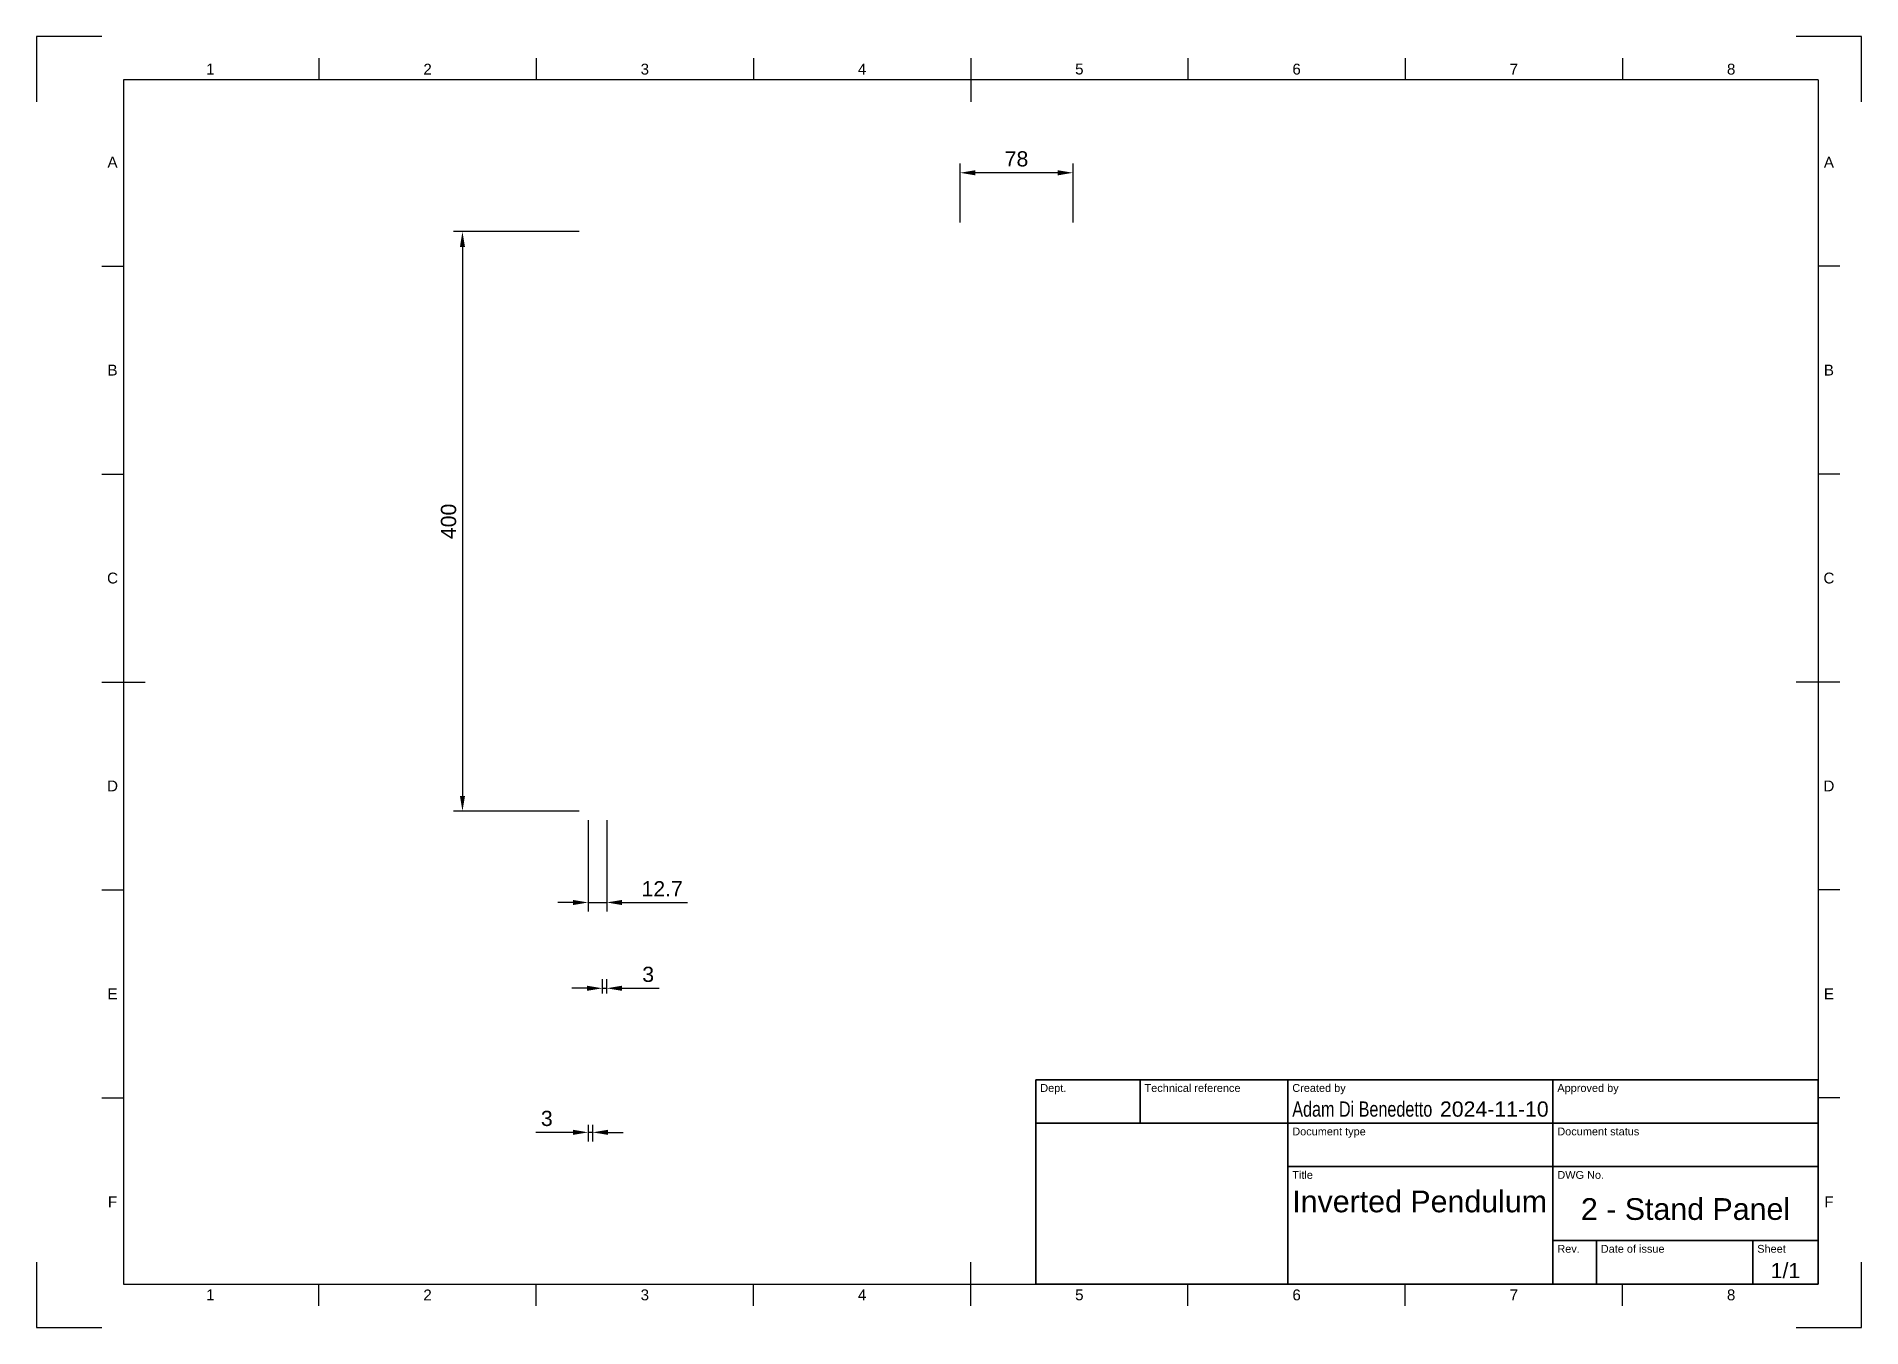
# Paper-space layout 'Sheet1' of a CAD drawing. Header units: millimetres. Extents: x 0 to 420, y 0 to 297.
import ezdxf
from ezdxf.enums import TextEntityAlignment as Align

# ---------------------------------------------------------------- set-up
doc = ezdxf.new("R2010")
doc.units = ezdxf.units.MM
doc.header["$LTSCALE"] = 0.75
for name, color, linetype, lineweight in [('BORDER', 7, 'Continuous', 25), ('FD_Dimensions', 7, 'Continuous', 25), ('TITLEBLOCK', 7, 'Continuous', 35)]:
    doc.layers.add(name, color=color, linetype=linetype, lineweight=lineweight)
doc.styles.add('FusionTitle', font='Arial.ttf')
doc.styles.get("Standard").update_dxf_attribs({"font": 'Arial.ttf'})
doc.dimstyles.new('Dim-ISO-25', dxfattribs={"dimtxt": 3.5, "dimasz": 3.5, "dimexe": 2.1, "dimexo": 2.1, "dimgap": 1.4, "dimtad": 1, "dimzin": 12, "dimdsep": 46, "dimtxsty": 'Standard', "dimcen": 0, "dimazin": 3, "dimtp": 0.1, "dimtm": 0.1, "dimtfac": 0.714286, "dimtmove": 0, "dimatfit": 3, "dimfxl": 1, "dimtzin": 12, "dimarcsym": 0})

# ---------------------------------------------------------------- blocks, each defined once
blk = doc.blocks.new('ISO_A3_SHEET')
at = {"layer": 'BORDER'}
for p, q in [((65, 292), (65, 287)), ((115, 292), (115, 287)), ((165, 292), (165, 287)), ((215, 292), (215, 282)), ((265, 292), (265, 287)), ((315, 292), (315, 287)), ((365, 292), (365, 287)), ((410, 287), (20, 287)), ((20, 287), (20, 10)), ((410, 287), (410, 10)), ((15, 244.16666), (20, 244.16666)), ((415, 244.16666), (410, 244.16666)), ((15, 196.33333), (20, 196.33333)), ((415, 196.33333), (410, 196.33333)), ((15, 148.5), (25, 148.5)), ((415, 148.5), (405, 148.5)), ((15, 100.66667), (20, 100.66667)), ((415, 100.66667), (410, 100.66667)), ((15, 52.83334), (20, 52.83334)), ((415, 52.83334), (410, 52.83334)), ((215, 5), (215, 15)), ((20, 10), (410, 10)), ((65, 5), (65, 10)), ((115, 5), (115, 10)), ((165, 5), (165, 10)), ((265, 5), (265, 10)), ((315, 5), (315, 10)), ((365, 5), (365, 10))]:
    blk.add_line(p, q, dxfattribs=at)
at = {"layer": 'Defpoints'}
for p, q in [((15, 297), (0, 297)), ((0, 297), (0, 282)), ((420, 297), (405, 297)), ((420, 282), (420, 297)), ((0, 15), (0, 0)), ((420, 0), (420, 15)), ((0, 0), (15, 0)), ((405, 0), (420, 0))]:
    blk.add_line(p, q, dxfattribs=at)
at = {"layer": 'BORDER', "style": 'FusionTitle'}
for s, p in [('1', (40, 289.5)), ('2', (90, 289.5)), ('3', (140, 289.5)), ('4', (190, 289.5)), ('5', (240, 289.5)), ('6', (290, 289.5)), ('7', (340, 289.5)), ('8', (390, 289.5)), ('A', (17.5, 268.08333)), ('A', (412.5, 268.08333)), ('B', (17.5, 220.25)), ('B', (412.5, 220.25)), ('C', (17.5, 172.41667)), ('C', (412.5, 172.41667)), ('D', (17.5, 124.58334)), ('D', (412.5, 124.58334)), ('E', (17.5, 76.75001)), ('E', (412.5, 76.75001)), ('F', (17.5, 28.91668)), ('F', (412.5, 28.91668)), ('1', (40, 7.5)), ('2', (90, 7.5)), ('3', (140, 7.5)), ('4', (190, 7.5)), ('5', (240, 7.5)), ('6', (290, 7.5)), ('7', (340, 7.5)), ('8', (390, 7.5))]:
    blk.add_text(s, height=2.5, dxfattribs=at).set_placement(p, align=Align.MIDDLE)
blk = doc.blocks.new('ISO_TITLEBLOCK')
at = {"layer": 'TITLEBLOCK'}
for p, q in [((0, 47), (-180, 47)), ((-180, 47), (-180, 0)), ((-156, 37), (-156, 47)), ((-122, 0), (-122, 47)), ((-61, 0), (-61, 47)), ((0, 0), (0, 47)), ((-180, 37), (0, 37)), ((-122, 27), (0, 27)), ((-61, 10), (0, 10)), ((-51, 0), (-51, 10)), ((-15, 0), (-15, 10)), ((-180, 0), (0, 0))]:
    blk.add_line(p, q, dxfattribs=at)
at = {"layer": 'TITLEBLOCK', "style": 'FusionTitle'}
for s, p in [('Dept.', (-179, 46)), ('Technical reference', (-155, 46)), ('Created by', (-121, 46)), ('Approved by', (-60, 46)), ('Document type', (-121, 36)), ('Document status', (-60, 36)), ('Title', (-121, 26)), ('DWG No.', (-60, 26)), ('Rev.', (-60, 9)), ('Date of issue', (-50, 9)), ('Sheet', (-14, 9))]:
    blk.add_text(s, height=1.8, dxfattribs=at).set_placement(p, align=Align.TOP_LEFT)
for tag, height, p in [('DEPT', 3.5, (-179, 42)), ('TECHNICAL_REFERENCE', 3.5, (-155, 42)), ('CREATED_BY', 3.5, (-121, 42)), ('APPROVED_BY', 3.5, (-60, 42)), ('DOCUMENT_TYPE', 3.5, (-121, 32)), ('DOCUMENT_STATUS', 3.5, (-60, 32)), ('TITLE_1', 5, (-121, 21.5)), ('TITLE_2', 5, (-121, 14)), ('TITLE_3', 5, (-121, 6.5)), ('DATE_OF_ISSUE', 3.5, (-50, 5))]:
    blk.add_attdef(tag, text='', height=height, dxfattribs=at).set_placement(p, align=Align.TOP_LEFT)
for tag, p in [('CREATED_DATE', (-62, 42)), ('APPROVED_DATE', (-0.99, 42))]:
    blk.add_attdef(tag, text='', height=3.5, dxfattribs=at).set_placement(p, align=Align.TOP_RIGHT)
for tag, height, p in [('DRAWING_NUMBER', 5, (-30.5, 19.75)), ('REV', 3.5, (-56, 4.85)), ('SHEET', 3.5, (-7.5, 4.85))]:
    blk.add_attdef(tag, text='', height=height, dxfattribs=at).set_placement(p, align=Align.TOP_CENTER)
blk = doc.blocks.new('*D29')
at = {"layer": 'Defpoints', "color": 0, "transparency": 16777216}
for p in [(126.99, 118.78), (131.22, 118.78), (131.22, 97.78)]:
    blk.add_point(p, dxfattribs=at)
at = {"layer": 'FD_Dimensions', "color": 0, "lineweight": -2, "transparency": 16777216}
for p, q in [((126.99, 116.68), (126.99, 95.68)), ((131.22, 116.68), (131.22, 95.68)), ((123.49, 97.78), (119.99, 97.78)), ((126.99, 97.78), (131.22, 97.78)), ((134.72, 97.78), (149.79, 97.78))]:
    blk.add_line(p, q, dxfattribs=at)
at = {"layer": 'FD_Dimensions', "color": 0, "transparency": 16777216}
for points in [[(123.49, 98.36), (123.49, 97.19), (126.99, 97.78)], [(134.72, 98.36), (134.72, 97.19), (131.22, 97.78)]]:
    blk.add_solid(points, dxfattribs=at)
at = {"layer": 'FD_Dimensions', "color": 0, "transparency": 16777216, "insert": (144, 100.93), "char_height": 3.5, "attachment_point": 5}
blk.add_mtext('12.7', dxfattribs=at)
blk = doc.blocks.new('*D30')
at = {"layer": 'Defpoints', "color": 0, "transparency": 16777216}
for p in [(126.99, 252.11), (98.03, 118.78), (126.99, 118.78)]:
    blk.add_point(p, dxfattribs=at)
at = {"layer": 'FD_Dimensions', "color": 0, "lineweight": -2, "transparency": 16777216}
for p, q in [((124.89, 252.11), (95.93, 252.11)), ((98.03, 248.61), (98.03, 122.28)), ((124.89, 118.78), (95.93, 118.78))]:
    blk.add_line(p, q, dxfattribs=at)
at = {"layer": 'FD_Dimensions', "color": 0, "transparency": 16777216}
for points in [[(97.45, 248.61), (98.61, 248.61), (98.03, 252.11)], [(97.45, 122.28), (98.61, 122.28), (98.03, 118.78)]]:
    blk.add_solid(points, dxfattribs=at)
at = {"layer": 'FD_Dimensions', "color": 0, "transparency": 16777216, "insert": (94.84, 185.44), "char_height": 3.5, "attachment_point": 5, "rotation": 90}
blk.add_mtext('400', dxfattribs=at)
blk = doc.blocks.new('*D31')
at = {"layer": 'Defpoints', "color": 0, "transparency": 16777216}
for p in [(212.54, 265.65), (212.54, 252.11), (238.54, 252.11)]:
    blk.add_point(p, dxfattribs=at)
at = {"layer": 'FD_Dimensions', "color": 0, "lineweight": -2, "transparency": 16777216}
for p, q in [((212.54, 254.21), (212.54, 267.75)), ((235.04, 265.65), (216.04, 265.65)), ((238.54, 254.21), (238.54, 267.75))]:
    blk.add_line(p, q, dxfattribs=at)
at = {"layer": 'FD_Dimensions', "color": 0, "transparency": 16777216}
for points in [[(216.04, 266.23), (216.04, 265.06), (212.54, 265.65)], [(235.04, 266.23), (235.04, 265.06), (238.54, 265.65)]]:
    blk.add_solid(points, dxfattribs=at)
at = {"layer": 'FD_Dimensions', "color": 0, "transparency": 16777216, "insert": (225.54, 268.83), "char_height": 3.5, "attachment_point": 5}
blk.add_mtext('78', dxfattribs=at)
blk = doc.blocks.new('*D32')
at = {"layer": 'Defpoints', "color": 0, "transparency": 16777216}
for p in [(126.99, 48.71), (127.99, 48.71), (126.99, 44.89)]:
    blk.add_point(p, dxfattribs=at)
at = {"layer": 'FD_Dimensions', "color": 0, "lineweight": -2, "transparency": 16777216}
for p, q in [((126.99, 46.61), (126.99, 42.79)), ((127.99, 46.61), (127.99, 42.79)), ((123.49, 44.89), (114.9, 44.89)), ((127.99, 44.89), (126.99, 44.89)), ((131.49, 44.89), (134.99, 44.89))]:
    blk.add_line(p, q, dxfattribs=at)
at = {"layer": 'FD_Dimensions', "color": 0, "transparency": 16777216}
for points in [[(123.49, 45.48), (123.49, 44.31), (126.99, 44.89)], [(131.49, 45.48), (131.49, 44.31), (127.99, 44.89)]]:
    blk.add_solid(points, dxfattribs=at)
at = {"layer": 'FD_Dimensions', "color": 0, "transparency": 16777216, "insert": (117.44, 48.08), "char_height": 3.5, "attachment_point": 5}
blk.add_mtext('3', dxfattribs=at)
blk = doc.blocks.new('*D33')
at = {"layer": 'Defpoints', "color": 0, "transparency": 16777216}
for p in [(131.22, 78.04), (130.22, 74.71), (131.22, 74.71)]:
    blk.add_point(p, dxfattribs=at)
at = {"layer": 'FD_Dimensions', "color": 0, "lineweight": -2, "transparency": 16777216}
for p, q in [((130.22, 76.81), (130.22, 80.14)), ((131.22, 76.81), (131.22, 80.14)), ((126.72, 78.04), (123.22, 78.04)), ((130.22, 78.04), (131.22, 78.04)), ((134.72, 78.04), (143.32, 78.04))]:
    blk.add_line(p, q, dxfattribs=at)
at = {"layer": 'FD_Dimensions', "color": 0, "transparency": 16777216}
for points in [[(126.72, 78.62), (126.72, 77.45), (130.22, 78.04)], [(134.72, 78.62), (134.72, 77.45), (131.22, 78.04)]]:
    blk.add_solid(points, dxfattribs=at)
at = {"layer": 'FD_Dimensions', "color": 0, "transparency": 16777216, "insert": (140.77, 81.22), "char_height": 3.5, "attachment_point": 5}
blk.add_mtext('3', dxfattribs=at)

psp = doc.layouts.new('Sheet1')

# ---------------------------------------------------------------- block references
at = {"layer": 'BORDER'}
psp.add_blockref('ISO_A3_SHEET', (0, 0), dxfattribs=at)
at = {"layer": 'TITLEBLOCK'}
ref = psp.add_blockref('ISO_TITLEBLOCK', (410, 10), dxfattribs=at)
ref.add_attrib('CREATED_DATE', '2024-11-10', dxfattribs={"height": 3.5, "style": 'FusionTitle'}).set_placement((348, 52), align=Align.TOP_RIGHT)
ref.add_attrib('SHEET', '1/1', dxfattribs={"height": 3.5, "style": 'FusionTitle'}).set_placement((402.5, 14.85), align=Align.TOP_CENTER)
ref.add_attrib('DRAWING_NUMBER', '2 - Stand Panel', dxfattribs={"height": 5, "style": 'FusionTitle'}).set_placement((379.5, 29.7514), align=Align.TOP_CENTER)
ref.add_attrib('TITLE_1', 'Inverted Pendulum', dxfattribs={"height": 5, "style": 'FusionTitle'}).set_placement((289, 31.5), align=Align.TOP_LEFT)
ref.add_attrib('CREATED_BY', 'Adam Di Benedetto', dxfattribs={"height": 3.5, "style": 'FusionTitle', "width": 0.760101}).set_placement((289, 52), align=Align.TOP_LEFT)

# ---------------------------------------------------------------- dimensions: what is measured, and where the dimension line sits
at = {"layer": 'FD_Dimensions'}
dim = psp.add_linear_dim(base=(212.5374, 265.6475), p1=(238.5374, 252.1087), p2=(212.5374, 252.1087), angle=180, dimstyle='Dim-ISO-25', override={"dimlfac": -3}, dxfattribs=at)
dim.commit()
dim.dimension.update_dxf_attribs({"geometry": '*D31', "text_midpoint": (225.5374, 265.6475), "dimtype": 161})
for p1, p2, distance, picture, middle in [((126.9906, 252.1087), (126.9906, 118.7754), -28.96, '*D30', (94.8436, 185.442)), ((126.9906, 118.7754), (131.224, 118.7754), -21, '*D29', (144.0049, 100.9325)), ((130.224, 74.7139), (131.224, 74.7139), 3.3216, '*D33', (140.77, 81.2237)), ((127.9906, 48.7139), (126.9906, 48.7139), 3.82, '*D32', (117.4447, 48.0821))]:
    dim = psp.add_aligned_dim(p1=p1, p2=p2, distance=distance, dimstyle='Dim-ISO-25', override={"dimlfac": -3, "dimclrd": 0, "dimclre": 0}, dxfattribs=at)
    dim.commit()
    dim.dimension.update_dxf_attribs({"geometry": picture, "text_midpoint": middle})

doc.saveas('drawing.dxf')
